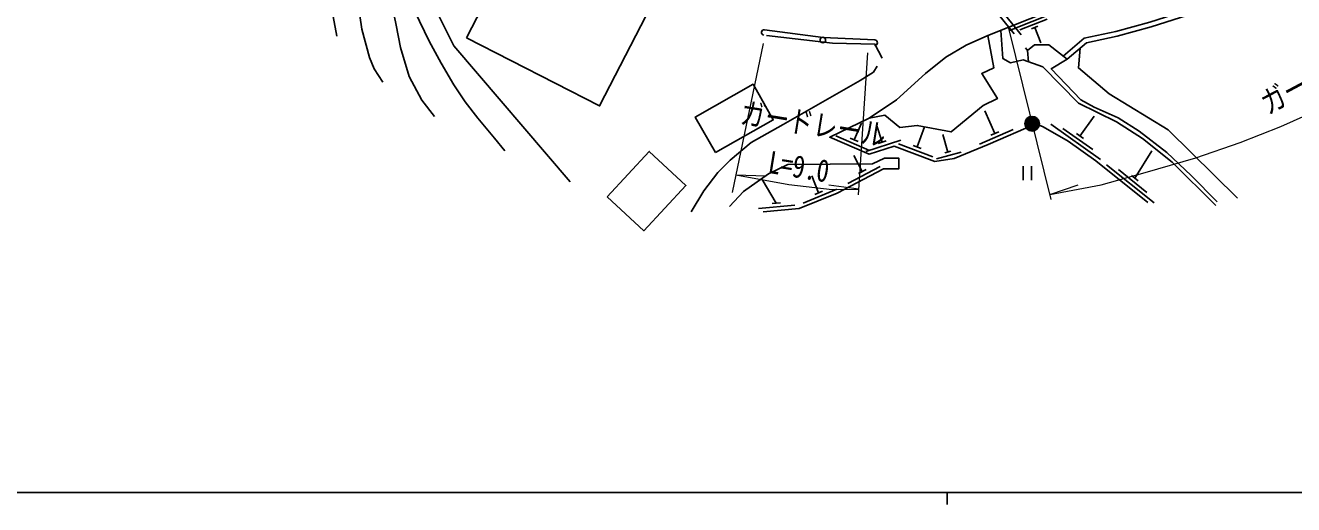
# Model space of a CAD drawing. Units: millimetres at full size, sheet at 1:1000; details may follow other scales. Extents: x 40000 to 680000, y 20000 to 380000.
# Drawn here: x 192438 to 296402, y 204000 to 243312 of the extents above; entities that cross this region are included whole.
import ezdxf
from ezdxf.enums import TextEntityAlignment as Align

# ---------------------------------------------------------------- set-up
doc = ezdxf.new("R2010")
doc.units = ezdxf.units.MM
doc.header["$LTSCALE"] = 1000
doc.linetypes.add('DASHED', pattern=[7.5, 6, -1.5])
for name, color, linetype, lineweight in [('M-BGD', 7, 'Continuous', 25), ('M-STR-HTXT', 7, 'Continuous', 13), ('M-TTL-BAND', 7, 'Continuous', 25)]:
    doc.layers.add(name, color=color, linetype=linetype, lineweight=lineweight)
doc.styles.add('ＭＳ ゴシック', font='')
doc.styles.get('ＭＳ ゴシック').set_extended_font_data('MS Gothic')

msp = doc.modelspace()

# ---------------------------------------------------------------- hatches: boundary and pattern name
at = {"layer": 'M-BGD'}
msp.add_hatch(color=256, dxfattribs=at).paths.add_polyline_path([(274365, 235243, -0.41421), (274965, 235843, -0.41421), (275565, 235243, -1)])

# ---------------------------------------------------------------- linework, layer by layer
at = {"layer": 'M-BGD', "linetype": 'DASHED'}
for p, q in [((255570, 264791), (274597, 241249)), ((256163, 264693), (274903, 241507))]:
    msp.add_line(p, q, dxfattribs=at)
at = {"layer": 'M-BGD'}
for p, q in [((276837, 244379), (273123, 242894)), ((276195, 243831), (273966, 242940)), ((275441, 243239), (274921, 243031)), ((275181, 243135), (275682, 241882)), ((271907, 234435), (271091, 236312)), ((260373, 233923), (260969, 235300)), ((262670, 233722), (262202, 235147)), ((265529, 233340), (266155, 234986)), ((276502, 235199), (280574, 232296)), ((278886, 234236), (280042, 235857)), ((258878, 234244), (261631, 233052)), ((260052, 234062), (260695, 233784)), ((268052, 232918), (267655, 234365)), ((270651, 233562), (273402, 234758)), ((271586, 234296), (272228, 234575)), ((277491, 234862), (279934, 233121)), ((278601, 234439), (279171, 234033)), ((261338, 232969), (264189, 233904)), ((262337, 233613), (263003, 233831)), ((264021, 233593), (266825, 232527)), ((265202, 233465), (265857, 233216)), ((267119, 232351), (269144, 232907)), ((267816, 232853), (268289, 232983)), ((283389, 230782), (284786, 233033)), ((261042, 231312), (260343, 232639)), ((281065, 231882), (284960, 228747)), ((257464, 229581), (256901, 230971)), ((259855, 230348), (262509, 231746)), ((260732, 231149), (261352, 231476)), ((274226, 231775), (274226, 230601)), ((274926, 231775), (274926, 230601)), ((282032, 231489), (284369, 229608)), ((283116, 231002), (283662, 230563)), ((253991, 228721), (252848, 230660)), ((256187, 228740), (258967, 229866)), ((253643, 228690), (254340, 228752)), ((257140, 229450), (257789, 229713)), ((252524, 228289), (255512, 228555))]:
    msp.add_line(p, q, dxfattribs=at)
for points in [[(211237, 271230), (214612, 265419), (219072, 257975), (221047, 254622), (224147, 248484), (227574, 241643), (237108, 230471)], [(217962, 242436), (217593, 244477), (217332, 245672), (217028, 247050), (216594, 248386), (216154, 249548), (215335, 251603), (214585, 253236), (213076, 255798), (211503, 257999), (210340, 259627), (209144, 261572), (207740, 263736), (206419, 265450), (204613, 267507), (203426, 268754)], [(206281, 268535), (206728, 267961), (207086, 267462), (207453, 266661), (208310, 265571), (209416, 264138), (211094, 261710), (211893, 260033), (213363, 257765), (214948, 255473), (216769, 253077), (217816, 251551), (218512, 250189), (218873, 249253), (219298, 247704), (219524, 246378), (220016, 242997), (220636, 240675), (221029, 239734), (221732, 238650)], [(225982, 235829), (224947, 237189), (223912, 239110), (223196, 241506), (222830, 243318), (222269, 246106), (221743, 247723), (220989, 249481), (219723, 251677), (218561, 253474), (217248, 255425), (215670, 257662), (213595, 260696), (211600, 263667), (210006, 265919), (208437, 268370)], [(210932, 268178), (212186, 265808), (213441, 263725), (214824, 261336), (216137, 259302), (217221, 257890), (218314, 256176), (219606, 254152), (220352, 252985), (221711, 250606), (222638, 248527), (223252, 247075), (224368, 244462), (225546, 242008), (226511, 240217), (227566, 238443), (228481, 237040), (229533, 235713), (230899, 234060), (231751, 233020)], [(261613, 235692), (263858, 237197), (266231, 239368), (267901, 240712), (269559, 241677), (271344, 242473), (276500, 244535), (281078, 245990), (287356, 248343), (291568, 250231), (296756, 253023), (307787, 259546), (313019, 256659), (309728, 256124), (307853, 255221), (306958, 253296)], [(277510, 240796), (279240, 242262), (281830, 242820), (284618, 243584), (289313, 245070), (292164, 246160), (296350, 247852), (299741, 249517), (306515, 253095), (309459, 254433), (311739, 254572)], [(277831, 240544), (279422, 241892), (281925, 242431), (284731, 243200), (289445, 244692), (292310, 245788), (296514, 247486), (299922, 249161), (306691, 252736), (309557, 254039), (311764, 254173)], [(253030, 242951), (257828, 242329), (262074, 242113)], [(253195, 242471), (258602, 241860), (262084, 241778), (262670, 240628)], [(284444, 228777), (280199, 232194), (277919, 233820), (275868, 234982), (275281, 235248), (271351, 233539), (268564, 232395), (266981, 232147), (263652, 233412), (261598, 232739), (258381, 234132), (261613, 235692), (262903, 235944), (264115, 234945), (265555, 235101), (268325, 234570), (270943, 236728), (272126, 237310), (270830, 239370), (271830, 239834), (271344, 242473)], [(290037, 228542), (286441, 232095), (284002, 234038), (281895, 235396), (278769, 236933), (275836, 239900), (274233, 240474), (273180, 240230), (272571, 240588), (272413, 242900)], [(274672, 240316), (274597, 241249), (275150, 241715), (276334, 241715), (277831, 240544)], [(278904, 241453), (278756, 239820), (281270, 237709), (286116, 234754), (291792, 229138)], [(290139, 228830), (288003, 231008), (286001, 232876), (283741, 234638), (282021, 235725), (280054, 236611), (278950, 237211), (276530, 239756), (277831, 240544)], [(247016, 228022), (248055, 229752), (249207, 231231), (250215, 232264), (251944, 233691), (254563, 235193), (260856, 238793), (261966, 239478), (262269, 239952)], [(250149, 228445), (251298, 229685), (253354, 231145), (254950, 231898), (261867, 231943), (262852, 232410), (264044, 232410), (264044, 231557), (262793, 231557), (258979, 229547), (255862, 228285), (252907, 228022)]]:
    msp.add_lwpolyline(points, dxfattribs=at)
for points in [[(228607, 242292), (239504, 236700), (243315, 244125), (232417, 249717)], [(249005, 232878), (253743, 235560), (252092, 238475), (247354, 235793)], [(240135, 229246), (243579, 232967), (246589, 230181), (243145, 226460)]]:
    msp.add_lwpolyline(points, close=True, dxfattribs=at)
for centre, radius in [((257808, 242105), 225), ((274965, 235243), 600)]:
    msp.add_circle(centre, radius, dxfattribs=at)
for centre, start, end in [((253001, 242728), 82.61149, 262.61149), ((262063, 241888), 267.08663, 87.08663)]:
    msp.add_arc(centre, 225, start, end, dxfattribs=at)
at = {"layer": 'M-STR-HTXT'}
for p, q in [((273019, 243088), (276509, 229016)), ((252924, 241811), (250365, 229599)), ((261474, 241055), (260718, 229425)), ((250670, 231054), (253123, 230958)), ((260747, 229869), (258314, 230198)), ((276404, 229442), (278729, 230228))]:
    msp.add_line(p, q, dxfattribs=at)
for points in [[(276404, 229442), (280624, 230238), (284238, 231231), (288381, 232458), (292006, 233711), (295351, 235011), (298476, 236424), (301359, 238071), (306578, 241273), (309651, 243102), (312026, 244607), (315441, 246889)], [(250670, 231054), (255025, 230266), (258570, 229857), (260747, 229869)]]:
    msp.add_lwpolyline(points, dxfattribs=at)
at = {"layer": 'M-TTL-BAND'}
for p, q in [((40000, 205000), (579000, 205000)), ((268000, 205000), (268000, 204000))]:
    msp.add_line(p, q, dxfattribs=at)

# ---------------------------------------------------------------- texts
at = {"layer": 'M-STR-HTXT', "style": 'ＭＳ ゴシック', "width": 0.8}
for s, rotation, p in [('ガードレール', 27.979, (299863, 238299)), ('ガードレール', 350.803, (256802, 233785)), ('L=9.0', 350.803, (255613, 230279))]:
    msp.add_text(s, height=1833, rotation=rotation, dxfattribs=at).set_placement(p, align=Align.BOTTOM_CENTER)

doc.saveas('drawing.dxf')
